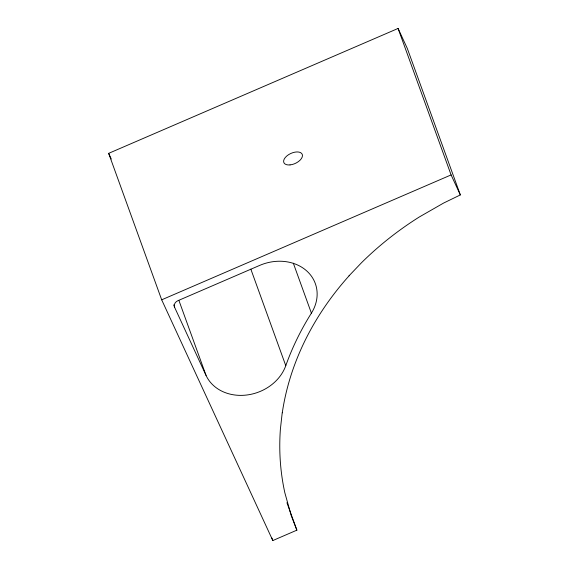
<?xml version="1.0" encoding="UTF-8"?>
<svg xmlns="http://www.w3.org/2000/svg" width="569" height="569" viewBox="0 0 569 569"><rect width="100%" height="100%" fill="white"/><g stroke="black" fill="none" stroke-linecap="round" stroke-linejoin="round"><path stroke-width="0.85" d="M282.21 412.824L280.403 429.047A301.286 252.963 -19.9 0 0 284.849 492.797L291.221 515.557L296.876 530.166L272.814 540.55L161.688 299.82L108.665 153.353L398.08 28.45L407.312 48.457L460.335 194.925L443.592 203.062L419.346 216.96A301.278 252.963 -19.9 0 0 361.521 262.707L349.003 275.83M161.688 299.82L451.096 174.918L398.08 28.45M451.096 174.918L460.335 194.925M108.665 153.353L111.268 158.993M174.633 307.36L206.056 375.433A43.016 36.117 -19.9 0 0 246.718 395.021A43.016 36.117 -19.9 0 0 285.78 365.682A295.375 248.006 -19.9 0 1 311.399 313.142A43.016 36.117 -19.9 0 0 307.068 271.249A43.016 36.117 -19.9 0 0 259.72 265.389L177.869 300.709A5.733 4.815 -19.9 0 0 174.633 307.36L173.73 304.863M293.327 263.205L311.399 313.142M250.837 269.144L285.78 365.682M286.932 502.704L296.876 530.166M271.911 538.054L272.814 540.55M178.943 300.539L206.056 375.433M282.274 412.824A292.999 246.007 -19.9 0 1 349.053 275.865M290.026 164.91A10.078 5.462 -24.8 0 0 302.288 154.469A10.078 5.462 -24.8 0 0 286.797 155.991A10.078 5.462 -24.8 0 0 290.026 164.91"/></g></svg>
